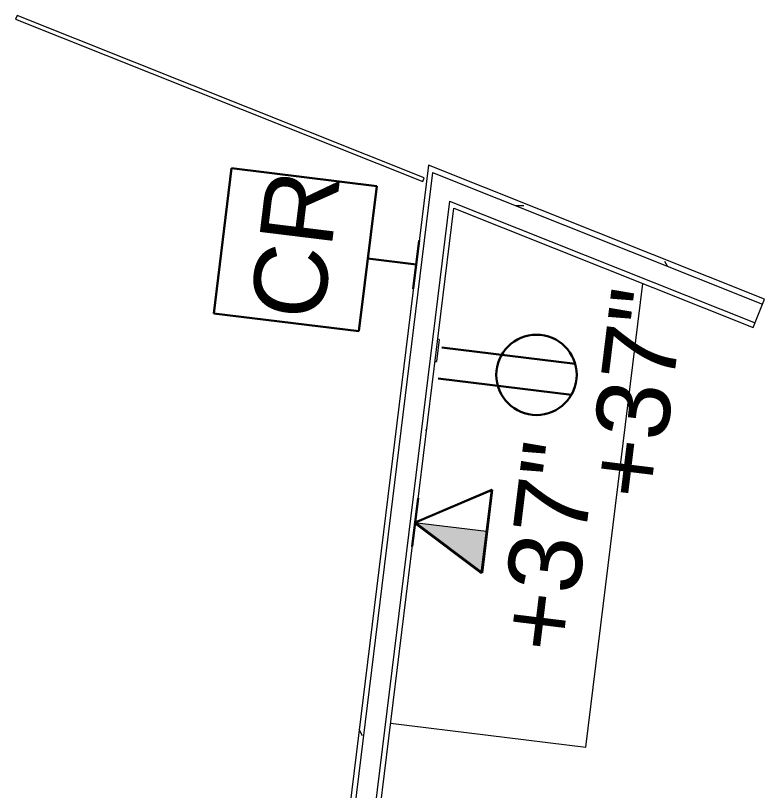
# Model space of a CAD drawing. Header units: inches. Extents: x -13 to 4331, y -638 to 2885.
# Drawn here: x 3125.9 to 3218.1, y 1456.3 to 1551.7 of the extents above; entities that cross this region are included whole.
import ezdxf

# ---------------------------------------------------------------- set-up
doc = ezdxf.new("R2010")
doc.units = ezdxf.units.IN
doc.header["$MEASUREMENT"] = 0
for name, color, linetype, lineweight in [('A-ANNO-NOTE', 131, 'Continuous', 30), ('A-WALL', 113, 'Continuous', 9), ('A-WALL-PATT', 111, 'Continuous', 13), ('E-ELEC-FIXT', 91, 'Continuous', 9), ('I-WALL', 2, 'Continuous', 13), ('Q-CASE', 31, 'Continuous', 9)]:
    doc.layers.add(name, color=color, linetype=linetype, lineweight=lineweight)
doc.styles.add('Swis721 Lt BT', font='swissl.ttf', dxfattribs={"height": 9})
pattern_1 = [(0, (0, 0), (30.72, 7.68), [1.267, -21.773, 1.267, -21.773, -122.88]), (0, (0, 0), (30.72, 7.68), [-46.08, 1.267, -44.813, 1.267, -21.773, -53.76]), (0, (0, 0), (30.72, 7.68), [-115.2, 1.267, -14.093, 1.267, -37.133]), (120, (11.52, 3.84), (-22.011075, 22.7643), [1.267, -21.773, 1.267, -21.773, -122.88]), (120, (11.52, 3.84), (-22.011075, 22.7643), [-46.08, 1.267, -44.813, 1.267, -21.773, -53.76]), (120, (11.52, 3.84), (-22.011075, 22.7643), [-115.2, 1.267, -14.093, 1.267, -37.133]), (240, (15.36, 19.2), (-8.708925, -30.4443), [1.267, -21.773, 1.267, -21.773, -122.88]), (240, (15.36, 19.2), (-8.708925, -30.4443), [-46.08, 1.267, -44.813, 1.267, -21.773, -53.76]), (240, (15.36, 19.2), (-8.708925, -30.4443), [-115.2, 1.267, -14.093, 1.267, -37.133])]

# ---------------------------------------------------------------- blocks, each defined once
blk = doc.blocks.new('Casework 7 - Casework 8-5509651-FIRST FLOOR POWER _ SIGNAL')
at = {"layer": 'Q-CASE'}
for p, q in [((3196.1, 1461.591), (3203.114, 1518.716)), ((3172.051, 1464.544), (3196.1, 1461.591))]:
    blk.add_line(p, q, dxfattribs=at)
blk = doc.blocks.new('PS - Power Device _Wall Base_ - Duplex-5553968-FIRST FLOOR POWER _ SIGNAL')
at = {"layer": 'E-ELEC-FIXT'}
for p, q in [((2733.535, 1472.2), (2733.466, 1472.026)), ((2736.02, 1471.007), (2733.466, 1472.026)), ((2736.02, 1471.007), (2736.089, 1471.181))]:
    blk.add_line(p, q, dxfattribs=at)

msp = doc.modelspace()

# ---------------------------------------------------------------- hatches: boundary and pattern name
at = {"layer": 'A-ANNO-NOTE', "lineweight": 9}
msp.add_hatch(color=256, dxfattribs=at).paths.add_polyline_path([(3183.254, 1483.05), (3183.883, 1488.169), (3175.017, 1489.257)], flags=0)
at = {"layer": 'A-WALL-PATT', "lineweight": 9}
h = msp.add_hatch(dxfattribs=at)
h.set_pattern_fill('FP_13', color=256, style=0, pattern_type=2)
h.set_pattern_definition(pattern_1)
h.paths.add_polyline_path([(3150.439, 1314.173), (3177.3, 1533.048), (3176.713, 1533.282), (3149.81, 1314.173), (3150.239, 1314.173)], flags=0)
h = msp.add_hatch(dxfattribs=at)
h.set_pattern_fill('FP_13', color=256, style=0, pattern_type=2)
h.set_pattern_definition(pattern_1)
h.paths.add_polyline_path([(3217.875, 1516.194), (3218.107, 1516.774), (3177.313, 1533.043), (3177.234, 1532.401), (3216.949, 1516.563)], flags=0)
h = msp.add_hatch(dxfattribs=at)
h.set_pattern_fill('FP_13', color=256, style=0, pattern_type=2)
h.set_pattern_definition(pattern_1)
h.paths.add_polyline_path([(3154.017, 1317.673), (3161.292, 1376.921), (3161.292, 1382.049), (3153.388, 1317.673)], flags=0)
h.paths.add_polyline_path([(3162.707, 1390.226), (3162.926, 1390.226), (3165.069, 1407.678), (3164.439, 1407.678), (3162.296, 1390.226), (3162.619, 1390.226)], flags=0)
h.paths.add_polyline_path([(3165.376, 1410.178), (3179.921, 1528.638), (3179.32, 1528.878), (3164.746, 1410.178), (3165.069, 1410.178)], flags=0)

# ---------------------------------------------------------------- linework, layer by layer
at = {"layer": 'A-ANNO-NOTE'}
for p, q in [((3152.487, 1532.91), (3150.293, 1515.044)), ((3170.353, 1530.716), (3152.487, 1532.91)), ((3168.159, 1512.85), (3170.353, 1530.716)), ((3175.577, 1524.03), (3174.846, 1518.074)), ((3175.211, 1521.052), (3169.256, 1521.783)), ((3150.293, 1515.044), (3168.159, 1512.85)), ((3178.392, 1510.827), (3194.795, 1508.813)), ((3178.392, 1510.827), (3194.795, 1508.813)), ((3177.925, 1507.023), (3194.328, 1505.009)), ((3175.017, 1489.257), (3184.511, 1493.287)), ((3175.089, 1489.288), (3184.583, 1493.318)), ((3184.511, 1493.287), (3183.254, 1483.05)), ((3184.583, 1493.318), (3183.326, 1483.08)), ((3174.724, 1486.31), (3175.455, 1492.265)), ((3175.089, 1489.288), (3183.326, 1483.08)), ((3175.017, 1489.257), (3183.254, 1483.05))]:
    msp.add_line(p, q, dxfattribs=at)
at = {"layer": 'A-ANNO-NOTE', "lineweight": 9}
for p, q in [((3175.017, 1489.257), (3183.254, 1483.05)), ((3183.883, 1488.169), (3175.017, 1489.257)), ((3183.254, 1483.05), (3183.883, 1488.169))]:
    msp.add_line(p, q, dxfattribs=at)
at = {"layer": 'A-ANNO-NOTE'}
msp.add_circle((3190.032, 1507.467), 4.95, dxfattribs=at)
at = {"layer": 'A-WALL', "lineweight": 13}
for p, q in [((3177.234, 1532.401), (3150.439, 1314.173)), ((3177.234, 1532.401), (3217.875, 1516.194)), ((3179.32, 1528.878), (3164.746, 1410.178)), ((3179.32, 1528.878), (3216.949, 1513.872))]:
    msp.add_line(p, q, dxfattribs=at)
at = {"layer": 'I-WALL'}
for p, q in [((3126.057, 1551.734), (3125.872, 1551.27)), ((3176.215, 1531.731), (3126.057, 1551.734)), ((3125.872, 1551.27), (3176.03, 1531.267)), ((3176.713, 1533.282), (3150.239, 1317.673)), ((3218.107, 1516.774), (3176.713, 1533.282)), ((3176.03, 1531.267), (3176.215, 1531.731)), ((3165.452, 1410.803), (3179.842, 1527.997)), ((3179.842, 1527.997), (3216.718, 1513.291)), ((3216.718, 1513.291), (3218.107, 1516.774))]:
    msp.add_line(p, q, dxfattribs=at)

# ---------------------------------------------------------------- block references
at = {"layer": 'E-ELEC-FIXT', "rotation": 104.7412690490039}
msp.add_blockref('PS - Power Device _Wall Base_ - Duplex-5553968-FIRST FLOOR POWER _ SIGNAL', (5296.827, -759.831), dxfattribs=at)
at = {"layer": 'Q-CASE'}
msp.add_blockref('Casework 7 - Casework 8-5509651-FIRST FLOOR POWER _ SIGNAL', (0, 0), dxfattribs=at)

# ---------------------------------------------------------------- texts
at = {"layer": 'A-ANNO-NOTE', "lineweight": 9, "char_height": 9, "attachment_point": 1, "rotation": 83, "style": 'Swis721 Lt BT'}
for s, insert, width in [('CR', (3154.733, 1515.042), 20.604), ('+37"', (3196.176, 1492.913), 33.33), ('+37"', (3185.334, 1474.055), 33.33)]:
    msp.add_mtext(s, dxfattribs=dict(at, insert=insert, width=width))

doc.saveas('drawing.dxf')
